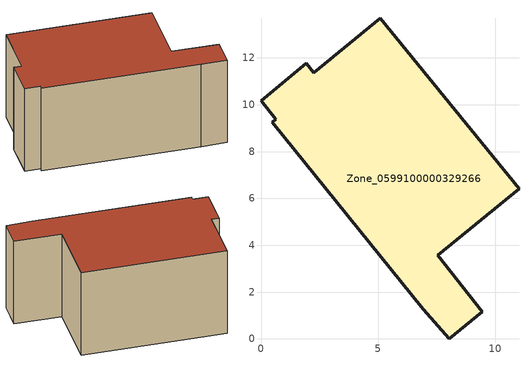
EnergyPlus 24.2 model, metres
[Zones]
Zone_0599100000329266
 floor ground (C_G): 2.26,11.37 5.09,13.71 11.02,6.42 7.55,3.57 9.45,1.16 8.04,0 6.93,1.27 0.47,9.25 0.64,9.39 0,10.17 1.93,11.77 z0
 wall outside (C_F): 6.93,1.27 8.04,0 9.45,1.16 7.55,3.57 11.02,6.42 5.09,13.71 2.26,11.37 1.93,11.77 0,10.17 0.64,9.39 0.47,9.25 6.93,1.27 z0:6.13
 roof outside (C_R): 0,10.17 0.64,9.39 0.47,9.25 6.93,1.27 8.04,0 9.45,1.16 7.55,3.57 11.02,6.42 5.09,13.71 2.26,11.37 1.93,11.77 z6.13
[BUILDING]
Pand.0599100000329266: North Axis=0; Terrain=City; Loads Convergence Tolerance Value=0.04; Temperature Convergence Tolerance Value=0.4; Solar Distribution=FullExterior; Maximum Number of Warmup Days=25; Minimum Number of Warmup Days=1
[Site:Location]
Rotterdam.The.Hague.AP_ZH_NLD Design_Conditions: Latitude=51.96; Longitude=4.45; Time Zone=1; Elevation=-4.5
[SITE:GROUNDTEMPERATURE:BUILDINGSURFACE]
18, 18, 18, 18, 18, 18, 18, 18, 18, 18, 18, 18
[MATERIAL] Thermal Absorptance=0.9; Solar Absorptance=0.7; Visible Absorptance=0.7
Name | Roughness | Thickness | Conductivity | Density | Specific Heat
G.TI.1946 | MediumSmooth | 0.15 | 1 | 540 | 1210
F.TI.1946 | Rough | 0.3 | 0.857143 | 1920 | 840
R.TI.1946 | MediumRough | 0.2 | 0.1 | 1500 | 1000
[CONSTRUCTION]
C_G: G.TI.1946
C_F: F.TI.1946
C_R: R.TI.1946
[ZONE]
Zone_0599100000329266: Type=1; Multiplier=1; Ceiling Height=Autocalculate; Volume=Autocalculate; Floor Area=autocalculate; Part of Total Floor Area=Yes
[ZONEINFILTRATION:DESIGNFLOWRATE]
Infil_Zone_0599100000329266: Zone or ZoneList or Space or SpaceList=Zone_0599100000329266; Schedule=AlwaysOn; Design Flow Rate Calculation Method=Flow/Area; Flow Rate per Floor Area=0.003; Constant Term Coefficient=1; Temperature Term Coefficient=0; Velocity Term Coefficient=0; Velocity Squared Term Coefficient=0
[HVACTEMPLATE:ZONE:IDEALLOADSAIRSYSTEM]
Zone_0599100000329266: Maximum Heating Supply Air Temperature=50; Minimum Cooling Supply Air Temperature=13; Maximum Heating Supply Air Humidity Ratio=0.0156; Minimum Cooling Supply Air Humidity Ratio=0.0077; Heating Limit=NoLimit; Cooling Limit=NoLimit; Dehumidification Control Type=ConstantSensibleHeatRatio; Cooling Sensible Heat Ratio=0.7; Dehumidification Setpoint=60; Humidification Control Type=None; Humidification Setpoint=30; Outdoor Air Method=None; Outdoor Air Flow Rate per Person=0.00944; Outdoor Air Flow Rate per Zone Floor Area=0; Outdoor Air Flow Rate per Zone=0; Demand Controlled Ventilation Type=None; Outdoor Air Economizer Type=NoEconomizer; Heat Recovery Type=None; Sensible Heat Recovery Effectiveness=0.7; Latent Heat Recovery Effectiveness=0.65
[ZONECONTROL:THERMOSTAT]
ThermostatControl_Zone_0599100000329266: Zone or ZoneList=Zone_0599100000329266; Control Type Schedule=DualSetpointControlType; Control 1=Thermostat_Zone_0599100000329266; Temperature Difference Between Cutout And Setpoint=0
[THERMOSTATSETPOINT:DUALSETPOINT]
Thermostat_Zone_0599100000329266: Heating Setpoint Temperature Schedule=HeatingSetpoint_Zone_0599100000329266; Cooling Setpoint Temperature Schedule=CoolingSetpoint_Zone_0599100000329266
[SCHEDULE:COMPACT]
HeatingSetpoint_Zone_0599100000329266: Through: 12/31, For: AllDays, Until: 24:00, 21
CoolingSetpoint_Zone_0599100000329266: Through: 12/31, For: AllDays, Until: 24:00, 24
DualSetpointControlType: Through: 12/31, For: AllDays, Until: 24:00, 4
AlwaysOn: Through: 12/31, For: AllDays, Until: 24:00, 1
